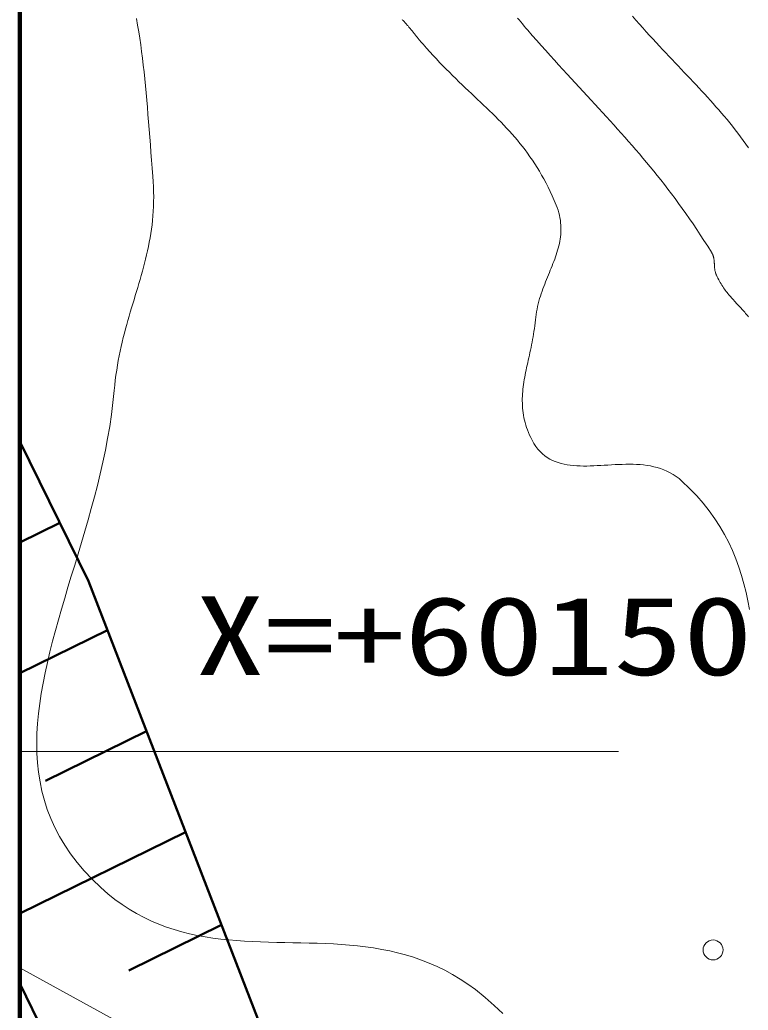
# Model space of a CAD drawing. Units: millimetres at full size, sheet at 1:500; details may follow other scales. Extents: x -209175 to 420500, y 0 to 351151.
# Drawn here: x 10000 to 19126, y 223588 to 236001 of the extents above; entities that cross this region are included whole.
import ezdxf
from ezdxf.enums import TextEntityAlignment as Align

# ---------------------------------------------------------------- set-up
doc = ezdxf.new("R2010")
doc.units = ezdxf.units.MM
doc.header["$LTSCALE"] = 500
for name, color, linetype, lineweight in [('D-BGD', 7, 'Continuous', 13), ('D-BGD-HICN', 7, 'Continuous', 13), ('D-BGD-HTXT', 7, 'Continuous', 13), ('D-BGD-LWCN', 8, 'Continuous', 13), ('D-BYP-STR9', 3, 'Continuous', 13), ('D-STR', 1, 'Continuous', 13), ('D-TTL', 7, 'Continuous', 13)]:
    doc.layers.add(name, color=color, linetype=linetype, lineweight=lineweight)
doc.styles.add('ＭＳ ゴシック', font='')
doc.styles.get('ＭＳ ゴシック').set_extended_font_data('MS Gothic')

msp = doc.modelspace()

# ---------------------------------------------------------------- linework, layer by layer
at = {"layer": 'D-BGD', "lineweight": 50}
for p, q in [((10502.2, 229696.5), (10000, 229449.4)), ((10000, 227810.1), (11099.4, 228350.9)), ((11588.6, 227085.5), (10322.4, 226462.6)), ((10000, 224798), (12077.8, 225820.2)), ((12527.3, 224657.7), (11364, 224085.4))]:
    msp.add_line(p, q, dxfattribs=at)
msp.add_lwpolyline([(17572.8, 211607.2), (14952.6, 218384.5), (10861.8, 228965.4), (10000, 230717.3)], dxfattribs=at)
at = {"layer": 'D-BGD'}
msp.add_circle((18685.7, 224343.1), 125, dxfattribs=at)
at = {"layer": 'D-BGD-HICN'}
msp.add_lwpolyline([(11461.3, 236015), (11475.8, 235933.6), (11489.5, 235851.7), (11502.3, 235769.3), (11514.4, 235686.2), (11525.7, 235602.5), (11536.4, 235518.1), (11546.6, 235433), (11556.1, 235347.1), (11565.2, 235260.4), (11573.9, 235172.8), (11582.2, 235084.3), (11590.2, 234994.8), (11598, 234904.4), (11605.6, 234812.9), (11613.1, 234720.3), (11620.5, 234626.6), (11627.9, 234531.7), (11635.3, 234435.6), (11642.9, 234338.3), (11650.6, 234239.6), (11658.6, 234139.6), (11666.8, 234038.2), (11671.5, 233972.5), (11674.8, 233908.1), (11676.8, 233844.8), (11677.4, 233782.7), (11676.7, 233721.7), (11674.9, 233661.7), (11671.8, 233602.7), (11667.7, 233544.6), (11662.5, 233487.3), (11656.3, 233430.9), (11649.1, 233375.3), (11641.1, 233320.3), (11632.2, 233266), (11622.4, 233212.4), (11612, 233159.2), (11600.8, 233106.5), (11589, 233054.3), (11576.6, 233002.5), (11563.6, 232951), (11550.1, 232899.7), (11536.2, 232848.7), (11522, 232797.8), (11507.3, 232747.1), (11492.4, 232696.4), (11477.3, 232645.7), (11462, 232594.9), (11446.5, 232544), (11431, 232493), (11415.4, 232441.8), (11399.9, 232390.3), (11384.4, 232338.4), (11369.1, 232286.2), (11353.9, 232233.6), (11338.9, 232180.4), (11324.3, 232126.8), (11310, 232072.5), (11296, 232017.6), (11282.5, 231961.9), (11269.5, 231905.5), (11257, 231848.3), (11245.1, 231790.3), (11233.9, 231731.3), (11223.3, 231671.3), (11213.5, 231610.3), (11204.5, 231548.2), (11196.3, 231485), (11189, 231420.6), (11182.7, 231354.9), (11167.4, 231203.7), (11148.4, 231053.2), (11126, 230903.4), (11100.3, 230754.3), (11071.8, 230606), (11040.6, 230458.4), (11007.1, 230311.6), (10971.5, 230165.6), (10934.1, 230020.4), (10895.2, 229876), (10855.1, 229732.4), (10813.9, 229589.7), (10772.1, 229447.8), (10729.9, 229306.7), (10687.5, 229166.6), (10645.2, 229027.3), (10603.4, 228889), (10562.2, 228751.6), (10522, 228615.1), (10483.1, 228479.5), (10445.6, 228345), (10410, 228211.4), (10376.4, 228078.7), (10345.1, 227947.1), (10316.5, 227816.5), (10290.7, 227687), (10268.2, 227558.4), (10249, 227431), (10233.6, 227304.6), (10222.2, 227179.3), (10215, 227055.1), (10212.4, 226932), (10214.6, 226810), (10221.9, 226689.2), (10234.6, 226569.5), (10252.9, 226451), (10277.2, 226333.7), (10307.6, 226217.6), (10344.6, 226102.7), (10388.3, 225989), (10439, 225876.5), (10497, 225765.3), (10562.6, 225655.4), (10636.1, 225546.7), (10717.7, 225439.4), (10807.6, 225333.3), (10906.3, 225228.6), (11014, 225125.1), (11102.1, 225048.1), (11191.1, 224977.1), (11281.1, 224912), (11371.9, 224852.4), (11463.6, 224798.1), (11556.1, 224749), (11649.3, 224704.6), (11743.4, 224664.8), (11838.1, 224629.2), (11933.5, 224597.7), (12029.5, 224570), (12126.1, 224545.8), (12223.3, 224524.8), (12321, 224506.9), (12419.3, 224491.7), (12517.9, 224479), (12617, 224468.5), (12716.5, 224460), (12816.4, 224453.2), (12916.5, 224447.8), (13017, 224443.7), (13117.7, 224440.5), (13218.6, 224438), (13319.7, 224435.9), (13420.9, 224434), (13522.2, 224432), (13623.7, 224429.7), (13725.1, 224426.8), (13826.6, 224423), (13928, 224418.1), (14029.3, 224411.8), (14130.6, 224403.9), (14231.7, 224394.1), (14332.6, 224382.1), (14433.3, 224367.8), (14533.8, 224350.7), (14634, 224330.8), (14733.9, 224307.7), (14833.4, 224281.1), (14932.6, 224250.9), (15031.3, 224216.7), (15129.6, 224178.3), (15227.4, 224135.5), (15324.7, 224087.9), (15421.4, 224035.4), (15517.5, 223977.6), (15612.9, 223914.3), (15707.7, 223845.2), (15830.3, 223747.3), (15944.4, 223647.1), (16050.1, 223544.7)], dxfattribs=at)
at = {"layer": 'D-BGD-HTXT'}
msp.add_line((10000, 226831), (17500, 226831), dxfattribs=at)
at = {"layer": 'D-BGD-LWCN'}
for points in [[(14788.8, 236005.1), (14796.2, 235997.5), (14803.5, 235990), (14810.6, 235982.5), (14817.6, 235975.1), (14824.4, 235967.7), (14831.2, 235960.4), (14837.8, 235953), (14844.4, 235945.7), (14850.8, 235938.4), (14857.2, 235931.1), (14863.5, 235923.8), (14869.7, 235916.5), (14875.9, 235909.2), (14882, 235901.9), (14888.1, 235894.6), (14894.2, 235887.3), (14900.2, 235879.9), (14906.3, 235872.5), (14912.3, 235865.1), (14918.3, 235857.7), (14924.3, 235850.2), (14930.4, 235842.7), (14936.5, 235835.1), (14942.6, 235827.5), (14948.8, 235819.8), (14955, 235812), (14961.3, 235804.2), (14967.6, 235796.3), (14974.1, 235788.3), (14980.6, 235780.3), (14987.2, 235772.1), (14994, 235763.9), (15000.8, 235755.6), (15007.8, 235747.2), (15014.9, 235738.6), (15022.1, 235730), (15029.5, 235721.2), (15037, 235712.4), (15044.7, 235703.4), (15052.6, 235694.3), (15094.4, 235646.6), (15136, 235600.2), (15177.5, 235554.9), (15218.7, 235510.6), (15259.8, 235467.3), (15300.8, 235425), (15341.5, 235383.5), (15382, 235342.8), (15422.3, 235302.9), (15462.3, 235263.7), (15502.1, 235225.1), (15541.7, 235187), (15581, 235149.5), (15620.1, 235112.4), (15658.8, 235075.7), (15697.3, 235039.3), (15735.5, 235003.2), (15773.4, 234967.3), (15810.9, 234931.5), (15848.2, 234895.8), (15885.1, 234860.1), (15921.6, 234824.3), (15957.8, 234788.5), (15993.7, 234752.5), (16029.1, 234716.2), (16064.2, 234679.7), (16098.9, 234642.8), (16133.2, 234605.5), (16167.1, 234567.7), (16200.5, 234529.4), (16233.5, 234490.5), (16266.1, 234451), (16298.2, 234410.7), (16329.9, 234369.7), (16361.1, 234327.8), (16391.8, 234285), (16422.1, 234241.2), (16451.8, 234196.4), (16481, 234150.6), (16509.7, 234103.6), (16537.9, 234055.4), (16565.5, 234005.9), (16592.6, 233955.1), (16619.2, 233902.9), (16645.1, 233849.2), (16670.5, 233794.1), (16695.3, 233737.4), (16719.5, 233679), (16732.1, 233646.1), (16743.1, 233613.7), (16752.5, 233581.7), (16760.5, 233550.1), (16767, 233519), (16772.1, 233488.2), (16775.9, 233457.8), (16778.5, 233427.7), (16779.8, 233397.9), (16780, 233368.4), (16779.1, 233339.2), (16777.1, 233310.2), (16774.1, 233281.4), (16770.1, 233252.9), (16765.3, 233224.5), (16759.6, 233196.3), (16753.2, 233168.2), (16746, 233140.2), (16738.2, 233112.2), (16729.7, 233084.4), (16720.6, 233056.6), (16711.1, 233028.8), (16701.1, 233001), (16690.7, 232973.2), (16679.9, 232945.3), (16668.8, 232917.3), (16657.5, 232889.3), (16646, 232861.1), (16634.4, 232832.8), (16622.7, 232804.4), (16610.9, 232775.7), (16599.2, 232746.8), (16587.6, 232717.7), (16576.1, 232688.4), (16564.8, 232658.8), (16553.7, 232628.8), (16543, 232598.6), (16532.5, 232568), (16522.5, 232537), (16513, 232505.7), (16503.9, 232473.9), (16495.5, 232441.7), (16487.6, 232409.1), (16480.5, 232376), (16474, 232342.3), (16468.4, 232308.2), (16463.5, 232273.4), (16459.6, 232238.2), (16455.8, 232201.8), (16451.5, 232165.9), (16446.7, 232130.4), (16441.6, 232095.4), (16436.1, 232060.8), (16430.3, 232026.6), (16424.2, 231992.8), (16417.8, 231959.3), (16411.3, 231926.3), (16404.6, 231893.5), (16397.8, 231861.1), (16390.8, 231828.9), (16383.9, 231797.1), (16376.9, 231765.5), (16370, 231734.2), (16363.1, 231703.1), (16356.4, 231672.2), (16349.8, 231641.6), (16343.4, 231611.1), (16337.2, 231580.7), (16331.3, 231550.6), (16325.7, 231520.5), (16320.5, 231490.6), (16315.6, 231460.8), (16311.2, 231431.1), (16307.3, 231401.4), (16303.8, 231371.8), (16300.9, 231342.2), (16298.6, 231312.6), (16296.9, 231283.1), (16295.9, 231253.5), (16295.6, 231223.9), (16296, 231194.2), (16297.3, 231164.4), (16299.3, 231134.6), (16302.2, 231104.7), (16306, 231074.6), (16310.8, 231044.5), (16316.5, 231014.1), (16323.3, 230983.6), (16331.1, 230952.9), (16340, 230922), (16350, 230890.9), (16361.3, 230859.6), (16373.7, 230828), (16387.4, 230796.1), (16402.4, 230764), (16418.8, 230731.5), (16441.6, 230691.1), (16465.9, 230654.1), (16491.7, 230620.4), (16518.9, 230589.7), (16547.5, 230562), (16577.4, 230537.1), (16608.6, 230514.9), (16640.9, 230495.3), (16674.5, 230478), (16709.1, 230463.1), (16744.8, 230450.3), (16781.5, 230439.4), (16819.1, 230430.4), (16857.6, 230423.2), (16896.9, 230417.5), (16937, 230413.3), (16977.8, 230410.4), (17019.2, 230408.7), (17061.3, 230408), (17103.9, 230408.2), (17147, 230409.1), (17190.5, 230410.7), (17234.4, 230412.8), (17278.7, 230415.2), (17323.2, 230417.8), (17367.9, 230420.5), (17412.8, 230423.1), (17457.8, 230425.5), (17502.9, 230427.6), (17547.9, 230429.2), (17592.9, 230430.2), (17637.8, 230430.5), (17682.5, 230429.8), (17727, 230428.1), (17771.2, 230425.3), (17815.1, 230421.1), (17858.6, 230415.5), (17901.6, 230408.4), (17944.2, 230399.5), (17986.2, 230388.8), (18027.6, 230376.1), (18068.3, 230361.2), (18108.3, 230344.1), (18147.5, 230324.6), (18185.9, 230302.5), (18223.4, 230277.8), (18260, 230250.2), (18295.6, 230219.7), (18391.6, 230128.1), (18480.5, 230035.1), (18562.6, 229940.7), (18638.3, 229845.1), (18707.8, 229748.2), (18771.3, 229650), (18829.1, 229550.7), (18881.6, 229450.1), (18928.9, 229348.5), (18971.5, 229245.8), (19009.4, 229142), (19043.1, 229037.1), (19072.8, 228931.3), (19098.7, 228824.6), (19121.2, 228716.9), (19140.4, 228608.4)], [(16233.6, 236022.9), (16254.2, 235998.3), (16275.2, 235973.4), (16296.6, 235948.2), (16318.5, 235922.6), (16340.8, 235896.7), (16363.6, 235870.4), (16421.1, 235804.6), (16477.9, 235740.2), (16533.9, 235677), (16589.2, 235615.1), (16643.8, 235554.3), (16697.7, 235494.5), (16751, 235435.8), (16803.7, 235378), (16855.8, 235321.2), (16907.3, 235265.1), (16958.3, 235209.8), (17008.7, 235155.1), (17058.7, 235101.1), (17108.1, 235047.7), (17157.1, 234994.7), (17205.7, 234942.1), (17253.8, 234889.9), (17301.6, 234838), (17348.9, 234786.3), (17396, 234734.8), (17442.7, 234683.3), (17489.1, 234631.9), (17535.2, 234580.5), (17581.1, 234528.9), (17626.8, 234477.2), (17672.2, 234425.2), (17717.5, 234372.9), (17762.5, 234320.3), (17807.5, 234267.2), (17852.3, 234213.6), (17897, 234159.5), (17941.7, 234104.7), (17986.3, 234049.2), (18030.9, 233992.9), (18075.5, 233935.9), (18120.1, 233877.9), (18164.7, 233819), (18209.4, 233759), (18254.2, 233697.9), (18299.1, 233635.7), (18344.1, 233572.3), (18389.3, 233507.5), (18434.6, 233441.4), (18480.2, 233373.9), (18525.9, 233304.9), (18571.9, 233234.4), (18618.2, 233162.2), (18664.8, 233088.3), (18668.5, 233082.2), (18671.9, 233076.1), (18675.1, 233070.1), (18678, 233064), (18680.7, 233058), (18683.2, 233052.1), (18685.4, 233046.1), (18687.5, 233040.2), (18689.3, 233034.3), (18691, 233028.4), (18692.5, 233022.5), (18693.8, 233016.6), (18695, 233010.7), (18696.1, 233004.9), (18697, 232999), (18697.8, 232993.2), (18698.5, 232987.4), (18699.1, 232981.5), (18699.7, 232975.7), (18700.1, 232969.9), (18700.5, 232964), (18700.9, 232958.2), (18701.2, 232952.4), (18701.5, 232946.5), (18701.7, 232940.6), (18702, 232934.8), (18702.3, 232928.9), (18702.5, 232923), (18702.8, 232917.1), (18703.2, 232911.1), (18703.6, 232905.2), (18704, 232899.2), (18704.5, 232893.2), (18705.1, 232887.2), (18705.8, 232881.1), (18706.6, 232875.1), (18707.5, 232868.9), (18708.5, 232862.8), (18709.7, 232856.6), (18711, 232850.4), (18712.4, 232844.2), (18714.1, 232837.9), (18715.9, 232831.6), (18717.9, 232825.2), (18720.1, 232818.8), (18722.5, 232812.3), (18725.1, 232805.8), (18728, 232799.3), (18737, 232779.7), (18746.3, 232760.8), (18755.9, 232742.4), (18765.6, 232724.5), (18775.5, 232707.1), (18785.6, 232690.2), (18795.9, 232673.7), (18806.4, 232657.7), (18817, 232642), (18827.7, 232626.7), (18838.6, 232611.8), (18849.7, 232597.2), (18860.8, 232582.9), (18872.1, 232568.9), (18883.4, 232555.1), (18894.9, 232541.5), (18906.4, 232528.2), (18918, 232515), (18929.6, 232501.9), (18941.3, 232489), (18953.1, 232476.2), (18964.9, 232463.5), (18976.7, 232450.8), (18988.5, 232438.2), (19000.3, 232425.5), (19012.1, 232412.8), (19023.9, 232400.1), (19035.7, 232387.3), (19047.5, 232374.4), (19059.2, 232361.4), (19070.8, 232348.3), (19082.4, 232334.9), (19093.9, 232321.4), (19105.3, 232307.7), (19116.7, 232293.7), (19127.9, 232279.4)], [(17674.6, 236046.5), (17718.4, 235996.2), (17761.8, 235947), (17804.7, 235898.9), (17847.1, 235851.7), (17889, 235805.4), (17930.6, 235760), (17971.7, 235715.4), (18012.4, 235671.6), (18052.7, 235628.5), (18092.6, 235586.1), (18132.1, 235544.2), (18171.3, 235502.9), (18210.1, 235462.1), (18248.5, 235421.7), (18286.7, 235381.7), (18324.5, 235342), (18362, 235302.6), (18399.2, 235263.4), (18436.1, 235224.4), (18472.7, 235185.5), (18509.1, 235146.7), (18545.2, 235107.8), (18581, 235068.9), (18616.7, 235030), (18652.1, 234990.8), (18687.3, 234951.5), (18722.3, 234911.8), (18757.1, 234871.9), (18791.7, 234831.6), (18826.2, 234790.9), (18860.5, 234749.6), (18894.7, 234707.9), (18928.7, 234665.5), (18962.6, 234622.6), (18996.5, 234578.9), (19030.2, 234534.4), (19063.8, 234489.2), (19097.4, 234443.1), (19130.8, 234396.1)]]:
    msp.add_lwpolyline(points, dxfattribs=at)
at = {"layer": 'D-BYP-STR9', "lineweight": 50}
msp.add_line((10000, 223921.1), (16253.9, 211208.4), dxfattribs=at)
at = {"layer": 'D-STR'}
msp.add_line((10000, 224119.2), (25306.1, 215725), dxfattribs=at)
at = {"layer": 'D-TTL', "color": 2, "lineweight": 140}
msp.add_lwpolyline([(10000, 10000), (10000, 287000), (410500, 287000), (410500, 10000)], close=True, dxfattribs=at)

# ---------------------------------------------------------------- texts
at = {"layer": 'D-BGD-HTXT', "style": 'ＭＳ ゴシック', "width": 1.3}
msp.add_text('X=+60150', height=987.1, dxfattribs=at).set_placement((12198.2, 227490.9), align=Align.BOTTOM_LEFT)

doc.saveas('drawing.dxf')
